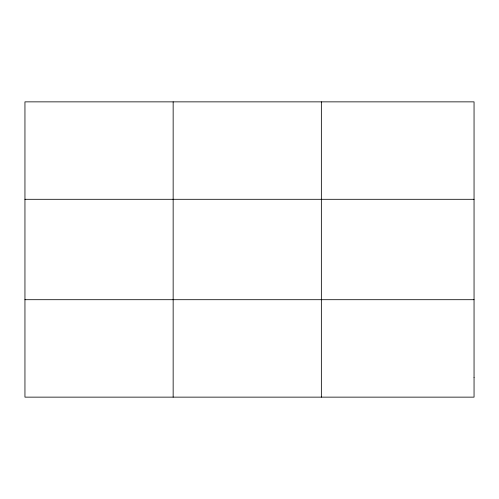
<?xml version="1.0" encoding="UTF-8"?>
<svg xmlns="http://www.w3.org/2000/svg" width="499" height="499" viewBox="0 0 499 499"><rect width="100%" height="100%" fill="white"/><g stroke="black" fill="none" stroke-linecap="round" stroke-linejoin="round"><path stroke-width="0.75" d="M173.153 397.142L173.153 101.858M321.356 397.142L321.356 101.858M24.95 199.301L474.05 199.301M24.95 299.699L474.05 299.699M474.05 377.649L474.05 397.142L24.95 397.142L24.95 101.858L474.05 101.858L474.05 377.649"/></g></svg>
